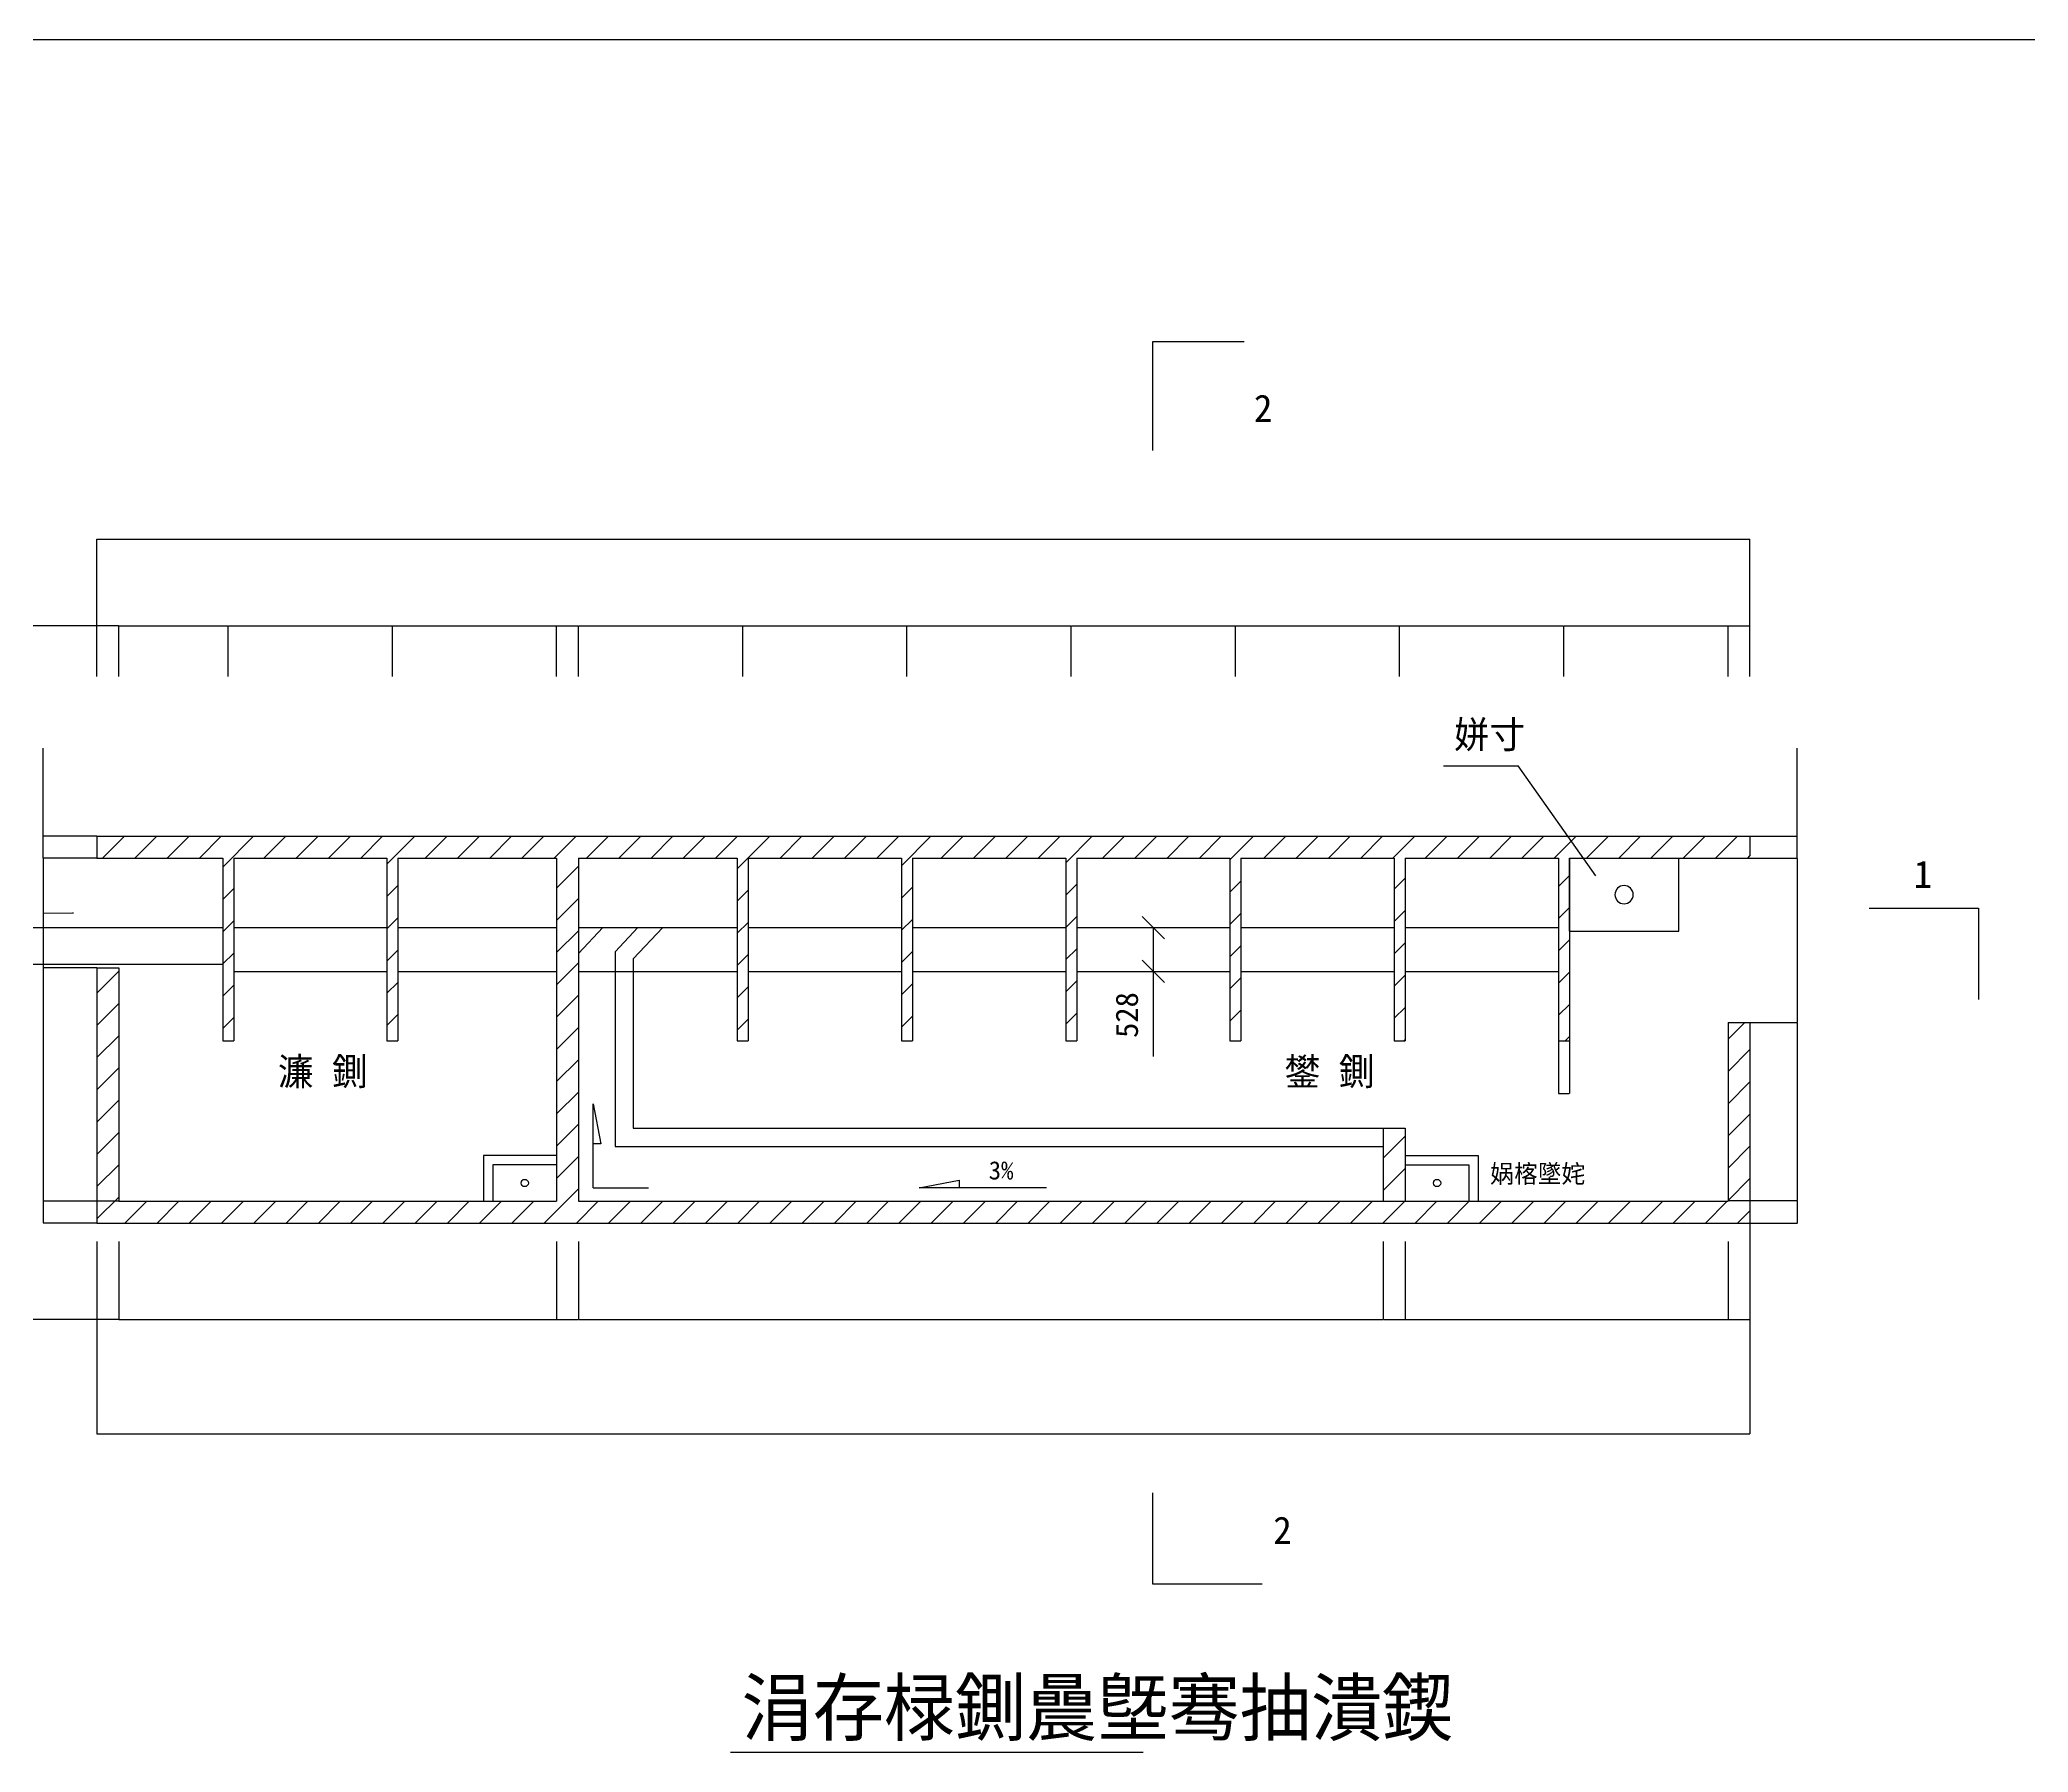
# Model space of a CAD drawing. Header units: metres. Extents: x 0 to 600, y 0 to 420.
# Drawn here: x 143.7 to 383.4, y 213.5 to 420 of the extents above; entities that cross this region are included whole.
import ezdxf

# ---------------------------------------------------------------- set-up
doc = ezdxf.new("R2010")
doc.units = ezdxf.units.M
doc.layers.add(' ', color=7, linetype='Continuous')
doc.layers.add('1651', color=5, linetype='Continuous')

msp = doc.modelspace()

# ---------------------------------------------------------------- linework, layer by layer
at = {"layer": ' '}
for p, q in [((277.89, 370.47), (277.89, 383.64)), ((277.89, 383.64), (288.89, 383.64)), ((312.92, 332.46), (321.94, 332.46)), ((331.31, 319.18), (321.94, 332.46)), ((328.11, 312.52), (328.11, 321.32)), ((328.11, 321.32), (341.31, 321.32)), ((341.31, 312.52), (341.31, 321.32)), ((364.26, 315.3), (377.44, 315.3)), ((377.44, 315.3), (377.44, 304.3)), ((133.96, 312.96), (165.75, 312.96)), ((328.11, 312.52), (341.31, 312.52)), ((133.96, 308.56), (165.75, 308.56)), ((210.42, 281.58), (210.42, 291.7)), ((210.42, 291.7), (211.33, 286.88)), ((211.33, 286.88), (210.42, 286.88)), ((210.42, 281.58), (217.08, 281.58)), ((249.73, 281.58), (254.55, 282.49)), ((265.08, 281.58), (249.73, 281.58)), ((254.55, 282.49), (254.55, 281.58)), ((277.89, 233.81), (277.89, 244.81)), ((291.07, 233.81), (277.89, 233.81)), ((226.98, 213.53), (276.74, 213.53))]:
    msp.add_line(p, q, dxfattribs=at)
for start, end in [(0, 180), (-180, 0)]:
    msp.add_arc((334.71, 316.92), 1.1, start, end, dxfattribs=at)
for p, q in [((594, 420), (0, 420)), ((150.57, 343.23), (150.57, 359.79)), ((150.59, 359.77), (349.86, 359.77)), ((349.89, 343.23), (349.89, 359.79)), ((150.57, 349.34), (139.92, 349.34)), ((150.57, 343.23), (150.57, 349.35)), ((153.18, 349.34), (150.59, 349.34)), ((153.21, 343.23), (153.21, 349.35)), ((153.23, 349.34), (166.38, 349.34)), ((166.41, 343.23), (166.41, 349.35)), ((166.43, 349.34), (186.18, 349.34)), ((186.21, 343.23), (186.21, 349.35)), ((186.23, 349.34), (205.98, 349.34)), ((206.01, 343.23), (206.01, 349.35)), ((206.03, 349.34), (208.62, 349.34)), ((208.65, 343.23), (208.65, 349.35)), ((208.67, 349.34), (228.42, 349.34)), ((228.45, 343.23), (228.45, 349.35)), ((228.47, 349.34), (248.22, 349.34)), ((248.25, 343.23), (248.25, 349.35)), ((248.27, 349.34), (268.02, 349.34)), ((268.05, 343.23), (268.05, 349.35)), ((268.07, 349.34), (287.82, 349.34)), ((287.85, 343.23), (287.85, 349.35)), ((287.87, 349.34), (307.62, 349.34)), ((307.65, 343.23), (307.65, 349.35)), ((307.67, 349.34), (327.42, 349.34)), ((327.45, 343.23), (327.45, 349.35)), ((327.47, 349.34), (347.22, 349.34)), ((347.25, 343.23), (347.25, 349.35)), ((347.27, 349.34), (349.86, 349.34)), ((349.89, 343.23), (349.89, 349.35)), ((144.11, 323.96), (144.11, 334.6)), ((355.58, 323.96), (355.58, 334.6)), ((150.56, 323.96), (144.1, 323.96)), ((144.11, 321.34), (144.11, 323.93)), ((349.89, 323.96), (355.6, 323.96)), ((355.58, 321.34), (355.58, 323.93)), ((150.56, 321.32), (144.1, 321.32)), ((144.11, 321.29), (144.11, 308.14)), ((349.89, 321.32), (355.6, 321.32)), ((355.58, 321.29), (355.58, 301.54)), ((144.11, 314.72), (147.73, 314.71)), ((147.73, 314.71), (147.73, 314.79)), ((279.3, 311.61), (276.6, 314.31)), ((269.64, 312.96), (280.65, 312.96)), ((277.95, 312.96), (277.95, 307.68)), ((150.56, 308.12), (144.1, 308.12)), ((144.11, 308.09), (144.11, 279.98)), ((269.64, 307.68), (280.65, 307.68)), ((276.6, 309.03), (279.3, 306.33)), ((277.95, 307.68), (277.95, 297.42)), ((349.89, 301.52), (355.6, 301.52)), ((355.58, 301.49), (355.58, 280.08)), ((326.79, 299.31), (326.79, 292.96)), ((328.11, 299.31), (328.11, 292.96)), ((326.81, 292.97), (328.08, 292.97)), ((153.2, 279.96), (144.1, 279.96)), ((144.11, 279.93), (144.11, 277.34)), ((347.25, 280.06), (355.6, 280.06)), ((355.58, 280.03), (355.58, 277.34)), ((150.56, 277.32), (144.1, 277.32)), ((349.89, 277.32), (355.6, 277.32)), ((349.89, 277.31), (349.89, 265.71)), ((150.57, 275.11), (150.57, 265.71)), ((150.57, 274.01), (150.57, 251.91)), ((153.21, 275.11), (153.21, 265.71)), ((206.01, 275.11), (206.01, 265.71)), ((208.65, 275.11), (208.65, 265.71)), ((305.67, 275.11), (305.67, 265.71)), ((308.31, 275.11), (308.31, 265.71)), ((347.25, 275.11), (347.25, 265.71)), ((349.89, 275.11), (349.89, 251.91)), ((150.57, 265.72), (139.92, 265.72)), ((153.18, 265.72), (150.59, 265.72)), ((153.23, 265.72), (205.98, 265.72)), ((206.03, 265.72), (208.62, 265.72)), ((208.67, 265.72), (305.64, 265.72)), ((305.69, 265.72), (308.28, 265.72)), ((308.33, 265.72), (347.22, 265.72)), ((347.27, 265.72), (349.86, 265.72)), ((150.59, 251.92), (349.86, 251.92))]:
    msp.add_line(p, q)
at = {"layer": '1651'}
for p, q in [((150.57, 323.96), (349.89, 323.96)), ((150.57, 323.96), (150.57, 321.32)), ((151.27, 321.32), (153.91, 323.96)), ((155.16, 321.32), (157.8, 323.96)), ((159.05, 321.32), (161.69, 323.96)), ((162.94, 321.32), (165.58, 323.96)), ((165.75, 320.23), (169.47, 323.96)), ((170.72, 321.32), (173.36, 323.96)), ((174.61, 321.32), (177.25, 323.96)), ((178.5, 321.32), (181.14, 323.96)), ((182.39, 321.32), (185.03, 323.96)), ((185.55, 320.59), (188.92, 323.96)), ((190.17, 321.32), (192.81, 323.96)), ((194.05, 321.32), (196.69, 323.96)), ((197.94, 321.32), (200.58, 323.96)), ((201.83, 321.32), (204.47, 323.96)), ((205.72, 321.32), (208.36, 323.96)), ((209.61, 321.32), (212.25, 323.96)), ((213.5, 321.32), (216.14, 323.96)), ((217.39, 321.32), (220.03, 323.96)), ((221.28, 321.32), (223.92, 323.96)), ((225.17, 321.32), (227.81, 323.96)), ((227.79, 320.05), (231.7, 323.96)), ((232.95, 321.32), (235.59, 323.96)), ((236.83, 321.32), (239.47, 323.96)), ((240.72, 321.32), (243.36, 323.96)), ((244.61, 321.32), (247.25, 323.96)), ((247.59, 320.4), (251.14, 323.96)), ((252.39, 321.32), (255.03, 323.96)), ((256.28, 321.32), (258.92, 323.96)), ((260.17, 321.32), (262.81, 323.96)), ((264.06, 321.32), (266.7, 323.96)), ((267.39, 320.76), (270.59, 323.96)), ((271.84, 321.32), (274.48, 323.96)), ((275.73, 321.32), (278.37, 323.96)), ((279.61, 321.32), (282.25, 323.96)), ((283.5, 321.32), (286.14, 323.96)), ((287.19, 321.11), (290.03, 323.96)), ((291.28, 321.32), (293.92, 323.96)), ((295.17, 321.32), (297.81, 323.96)), ((299.06, 321.32), (301.7, 323.96)), ((302.95, 321.32), (305.59, 323.96)), ((306.84, 321.32), (309.48, 323.96)), ((310.73, 321.32), (313.37, 323.96)), ((314.62, 321.32), (317.26, 323.96)), ((318.51, 321.32), (321.15, 323.96)), ((322.39, 321.32), (325.03, 323.96)), ((326.28, 321.32), (328.92, 323.96)), ((330.17, 321.32), (332.81, 323.96)), ((334.06, 321.32), (336.7, 323.96)), ((337.95, 321.32), (340.59, 323.96)), ((341.84, 321.32), (344.48, 323.96)), ((345.73, 321.32), (348.37, 323.96)), ((349.89, 323.96), (349.89, 321.59)), ((150.57, 321.32), (165.75, 321.32)), ((165.75, 321.32), (165.75, 299.32)), ((167.07, 321.32), (167.07, 299.32)), ((167.07, 321.32), (185.55, 321.32)), ((185.55, 321.32), (185.55, 299.32)), ((186.87, 321.32), (186.87, 299.32)), ((186.87, 321.32), (206.01, 321.32)), ((206.01, 321.32), (206.01, 279.96)), ((208.65, 321.32), (208.65, 279.96)), ((208.65, 321.32), (227.79, 321.32)), ((227.79, 321.32), (227.79, 299.32)), ((229.11, 321.32), (229.11, 299.32)), ((229.11, 321.32), (247.59, 321.32)), ((247.59, 321.32), (247.59, 299.32)), ((248.91, 321.32), (248.91, 299.32)), ((248.91, 321.32), (267.39, 321.32)), ((267.39, 321.32), (267.39, 299.32)), ((268.71, 321.32), (268.71, 299.32)), ((268.71, 321.32), (287.19, 321.32)), ((287.19, 321.32), (287.19, 299.32)), ((288.51, 321.32), (288.51, 299.32)), ((288.51, 321.32), (306.99, 321.32)), ((306.99, 321.32), (306.99, 299.32)), ((308.31, 321.32), (308.31, 299.32)), ((308.31, 321.32), (326.79, 321.32)), ((326.79, 321.32), (326.79, 299.32)), ((328.11, 321.32), (349.89, 321.32)), ((328.11, 321.32), (328.11, 299.32)), ((349.62, 321.32), (349.89, 321.59)), ((206.01, 317.71), (208.65, 320.35)), ((306.99, 317.58), (308.31, 318.9)), ((326.79, 317.93), (328.11, 319.25)), ((165.75, 316.35), (167.07, 317.67)), ((185.55, 316.7), (186.87, 318.02)), ((206.01, 313.83), (208.65, 316.47)), ((227.79, 316.16), (229.11, 317.48)), ((247.59, 316.51), (248.91, 317.83)), ((267.39, 316.87), (268.71, 318.19)), ((287.19, 317.22), (288.51, 318.54)), ((185.55, 312.81), (186.87, 314.13)), ((267.39, 312.98), (268.71, 314.3)), ((287.19, 313.33), (288.51, 314.65)), ((306.99, 313.69), (308.31, 315.01)), ((326.79, 314.04), (328.11, 315.36)), ((165.75, 312.46), (167.07, 313.78)), ((167.07, 312.96), (185.55, 312.96)), ((186.87, 312.96), (206.01, 312.96)), ((206.01, 309.94), (208.65, 312.58)), ((208.65, 309.85), (211.57, 312.96)), ((208.65, 312.96), (227.79, 312.96)), ((213.05, 310.05), (215.79, 312.96)), ((215.25, 309.17), (218.8, 312.96)), ((227.79, 312.27), (229.11, 313.59)), ((229.11, 312.96), (247.59, 312.96)), ((247.59, 312.63), (248.91, 313.95)), ((248.91, 312.96), (267.39, 312.96)), ((268.71, 312.96), (287.19, 312.96)), ((288.51, 312.96), (306.99, 312.96)), ((308.31, 312.96), (326.79, 312.96)), ((165.75, 308.57), (167.07, 309.89)), ((185.55, 308.92), (186.87, 310.24)), ((213.05, 310.05), (213.05, 286.56)), ((227.79, 308.38), (229.11, 309.7)), ((247.59, 308.74), (248.91, 310.06)), ((267.39, 309.09), (268.71, 310.41)), ((287.19, 309.45), (288.51, 310.77)), ((306.99, 309.8), (308.31, 311.12)), ((326.79, 310.15), (328.11, 311.47)), ((150.57, 308.12), (153.21, 308.12)), ((150.57, 308.12), (150.57, 277.32)), ((150.57, 305.05), (153.21, 307.69)), ((153.21, 308.12), (153.21, 279.96)), ((167.07, 307.68), (185.55, 307.68)), ((186.87, 307.68), (206.01, 307.68)), ((206.01, 306.05), (208.65, 308.69)), ((208.65, 307.68), (227.79, 307.68)), ((215.25, 309.17), (215.25, 288.76)), ((229.11, 307.68), (247.59, 307.68)), ((248.91, 307.68), (267.39, 307.68)), ((268.71, 307.68), (287.19, 307.68)), ((287.19, 305.56), (288.51, 306.88)), ((288.51, 307.68), (306.99, 307.68)), ((306.99, 305.91), (308.31, 307.23)), ((308.31, 307.68), (326.79, 307.68)), ((326.79, 306.27), (328.11, 307.59)), ((165.75, 304.68), (167.07, 306)), ((185.55, 305.03), (186.87, 306.35)), ((206.01, 302.16), (208.65, 304.8)), ((227.79, 304.49), (229.11, 305.81)), ((247.59, 304.85), (248.91, 306.17)), ((267.39, 305.2), (268.71, 306.52)), ((150.57, 301.17), (153.21, 303.81)), ((165.75, 300.79), (167.07, 302.11)), ((185.55, 301.14), (186.87, 302.46)), ((247.59, 300.96), (248.91, 302.28)), ((267.39, 301.31), (268.71, 302.63)), ((287.19, 301.67), (288.51, 302.99)), ((306.99, 302.02), (308.31, 303.34)), ((326.79, 302.38), (328.11, 303.7)), ((150.57, 297.28), (153.21, 299.92)), ((206.01, 298.27), (208.65, 300.91)), ((227.79, 300.6), (229.11, 301.92)), ((327.62, 299.32), (328.11, 299.81)), ((347.25, 301.52), (349.89, 301.52)), ((347.25, 301.52), (347.25, 279.96)), ((347.25, 299.5), (349.26, 301.52)), ((349.89, 301.52), (349.89, 277.32)), ((165.75, 299.32), (167.07, 299.32)), ((185.55, 299.32), (186.87, 299.32)), ((227.79, 299.32), (229.11, 299.32)), ((247.59, 299.32), (248.91, 299.32)), ((267.39, 299.32), (268.71, 299.32)), ((287.19, 299.32), (288.51, 299.32)), ((306.99, 299.32), (308.31, 299.32)), ((308.17, 299.32), (308.31, 299.45)), ((326.79, 299.32), (328.11, 299.32)), ((347.25, 295.61), (349.89, 298.25)), ((150.57, 293.39), (153.21, 296.03)), ((206.01, 294.38), (208.65, 297.02)), ((206.01, 290.49), (208.65, 293.13)), ((347.25, 291.72), (349.89, 294.36)), ((150.57, 289.5), (153.21, 292.14)), ((347.25, 287.83), (349.89, 290.47)), ((150.57, 285.61), (153.21, 288.25)), ((206.01, 286.6), (208.65, 289.24)), ((215.25, 288.76), (308.31, 288.76)), ((305.67, 288.76), (305.67, 279.96)), ((305.67, 285.15), (308.31, 287.79)), ((308.31, 288.76), (308.31, 279.96)), ((197.21, 285.46), (197.21, 279.96)), ((206.01, 285.46), (197.21, 285.46)), ((206.01, 282.71), (208.65, 285.35)), ((213.05, 286.56), (305.67, 286.56)), ((308.31, 285.46), (317.11, 285.46)), ((317.11, 285.46), (317.11, 279.96)), ((347.25, 283.95), (349.89, 286.59)), ((150.57, 281.72), (153.21, 284.36)), ((198.31, 284.36), (198.31, 279.96)), ((206.01, 284.36), (198.31, 284.36)), ((305.67, 281.26), (308.31, 283.9)), ((308.31, 284.36), (316.01, 284.36)), ((316.01, 284.36), (316.01, 279.96)), ((204.5, 277.32), (208.65, 281.46)), ((347.25, 280.06), (349.89, 282.7)), ((150.57, 277.83), (153.21, 280.47)), ((153.21, 279.96), (206.01, 279.96)), ((153.94, 277.32), (156.58, 279.96)), ((157.83, 277.32), (160.47, 279.96)), ((161.72, 277.32), (164.36, 279.96)), ((165.61, 277.32), (168.25, 279.96)), ((169.5, 277.32), (172.14, 279.96)), ((173.39, 277.32), (176.03, 279.96)), ((177.28, 277.32), (179.92, 279.96)), ((181.17, 277.32), (183.81, 279.96)), ((185.06, 277.32), (187.7, 279.96)), ((188.95, 277.32), (191.59, 279.96)), ((192.83, 277.32), (195.47, 279.96)), ((196.72, 277.32), (199.36, 279.96)), ((200.61, 277.32), (203.25, 279.96)), ((208.39, 277.32), (211.03, 279.96)), ((208.65, 279.96), (347.25, 279.96)), ((212.28, 277.32), (214.92, 279.96)), ((216.17, 277.32), (218.81, 279.96)), ((220.06, 277.32), (222.7, 279.96)), ((223.95, 277.32), (226.59, 279.96)), ((227.84, 277.32), (230.48, 279.96)), ((231.73, 277.32), (234.37, 279.96)), ((235.61, 277.32), (238.25, 279.96)), ((239.5, 277.32), (242.14, 279.96)), ((243.39, 277.32), (246.03, 279.96)), ((247.28, 277.32), (249.92, 279.96)), ((251.17, 277.32), (253.81, 279.96)), ((255.06, 277.32), (257.7, 279.96)), ((258.95, 277.32), (261.59, 279.96)), ((262.84, 277.32), (265.48, 279.96)), ((266.73, 277.32), (269.37, 279.96)), ((270.62, 277.32), (273.26, 279.96)), ((274.51, 277.32), (277.15, 279.96)), ((278.39, 277.32), (281.03, 279.96)), ((282.28, 277.32), (284.92, 279.96)), ((286.17, 277.32), (288.81, 279.96)), ((290.06, 277.32), (292.7, 279.96)), ((293.95, 277.32), (296.59, 279.96)), ((297.84, 277.32), (300.48, 279.96)), ((301.73, 277.32), (304.37, 279.96)), ((305.62, 277.32), (308.26, 279.96)), ((308.26, 279.96), (308.31, 280.01)), ((309.51, 277.32), (312.15, 279.96)), ((313.4, 277.32), (316.04, 279.96)), ((317.29, 277.32), (319.93, 279.96)), ((321.17, 277.32), (323.81, 279.96)), ((325.06, 277.32), (327.7, 279.96)), ((328.95, 277.32), (331.59, 279.96)), ((332.84, 277.32), (335.48, 279.96)), ((336.73, 277.32), (339.37, 279.96)), ((340.62, 277.32), (343.26, 279.96)), ((344.51, 277.32), (347.15, 279.96)), ((348.4, 277.32), (349.89, 278.81)), ((150.57, 277.32), (349.89, 277.32))]:
    msp.add_line(p, q, dxfattribs=at)
for centre in [(202.16, 282.16), (312.16, 282.16)]:
    msp.add_circle(centre, 0.44, dxfattribs=at)

# ---------------------------------------------------------------- texts
at = {"layer": ' '}
for s, height, p in [('2', 3.3, (290.07, 373.92)), ('19,932', 0.03, (250.18, 359.79)), ('1,320', 0.03, (159.76, 349.35)), ('1,980', 0.03, (176.26, 349.35)), ('1,980', 0.03, (196.06, 349.35)), ('264', 0.03, (207.3, 349.34)), ('1,980', 0.03, (218.5, 349.35)), ('1,980', 0.03, (238.3, 349.35)), ('1,980', 0.03, (258.1, 349.35)), ('1,980', 0.03, (277.9, 349.35)), ('1,980', 0.03, (297.7, 349.35)), ('1,980', 0.03, (317.5, 349.35)), ('1,980', 0.03, (337.3, 349.35)), ('264', 0.03, (348.54, 349.34)), ('姘寸', 3.3, (314.19, 334.58)), ('1', 3.3, (369.62, 317.73)), ('濂 鍘', 3.3, (172.41, 293.95)), ('鐢 鍘', 3.3, (293.79, 293.95)), ('132', 0.03, (327.42, 292.98)), ('3%', 2.2, (258.1, 282.59)), ('娲楁墜姹', 2.2, (318.57, 282.18)), ('5,280', 0.03, (179.57, 265.74)), ('264', 0.03, (207.3, 265.73)), ('4410', 0.03, (257.12, 265.73)), ('264', 0.03, (306.96, 265.73)), ('1780', 0.03, (327.74, 265.73)), ('264', 0.03, (348.54, 265.73)), ('19,932', 0.03, (250.18, 251.93)), ('2', 3.3, (292.4, 238.65)), ('涓存椂鍘曟墍骞抽潰鍥', 6.6, (228.31, 215.61))]:
    msp.add_text(s, height=height, dxfattribs=at).set_placement(p)
for s, height, p in [('264', 0.03, (144.1, 334.55)), ('264', 0.03, (355.57, 334.55)), ('1,320', 0.03, (147.74, 314.72)), ('1,980', 0.03, (355.57, 311.38)), ('528', 2.7, (276.1, 299.66)), ('2,816', 0.03, (144.1, 294)), ('980', 0.03, (355.57, 290.77)), ('264', 0.03, (144.1, 278.62)), ('120', 0.03, (355.57, 278.67))]:
    msp.add_text(s, height=height, rotation=90, dxfattribs=at).set_placement(p)

doc.saveas('drawing.dxf')
